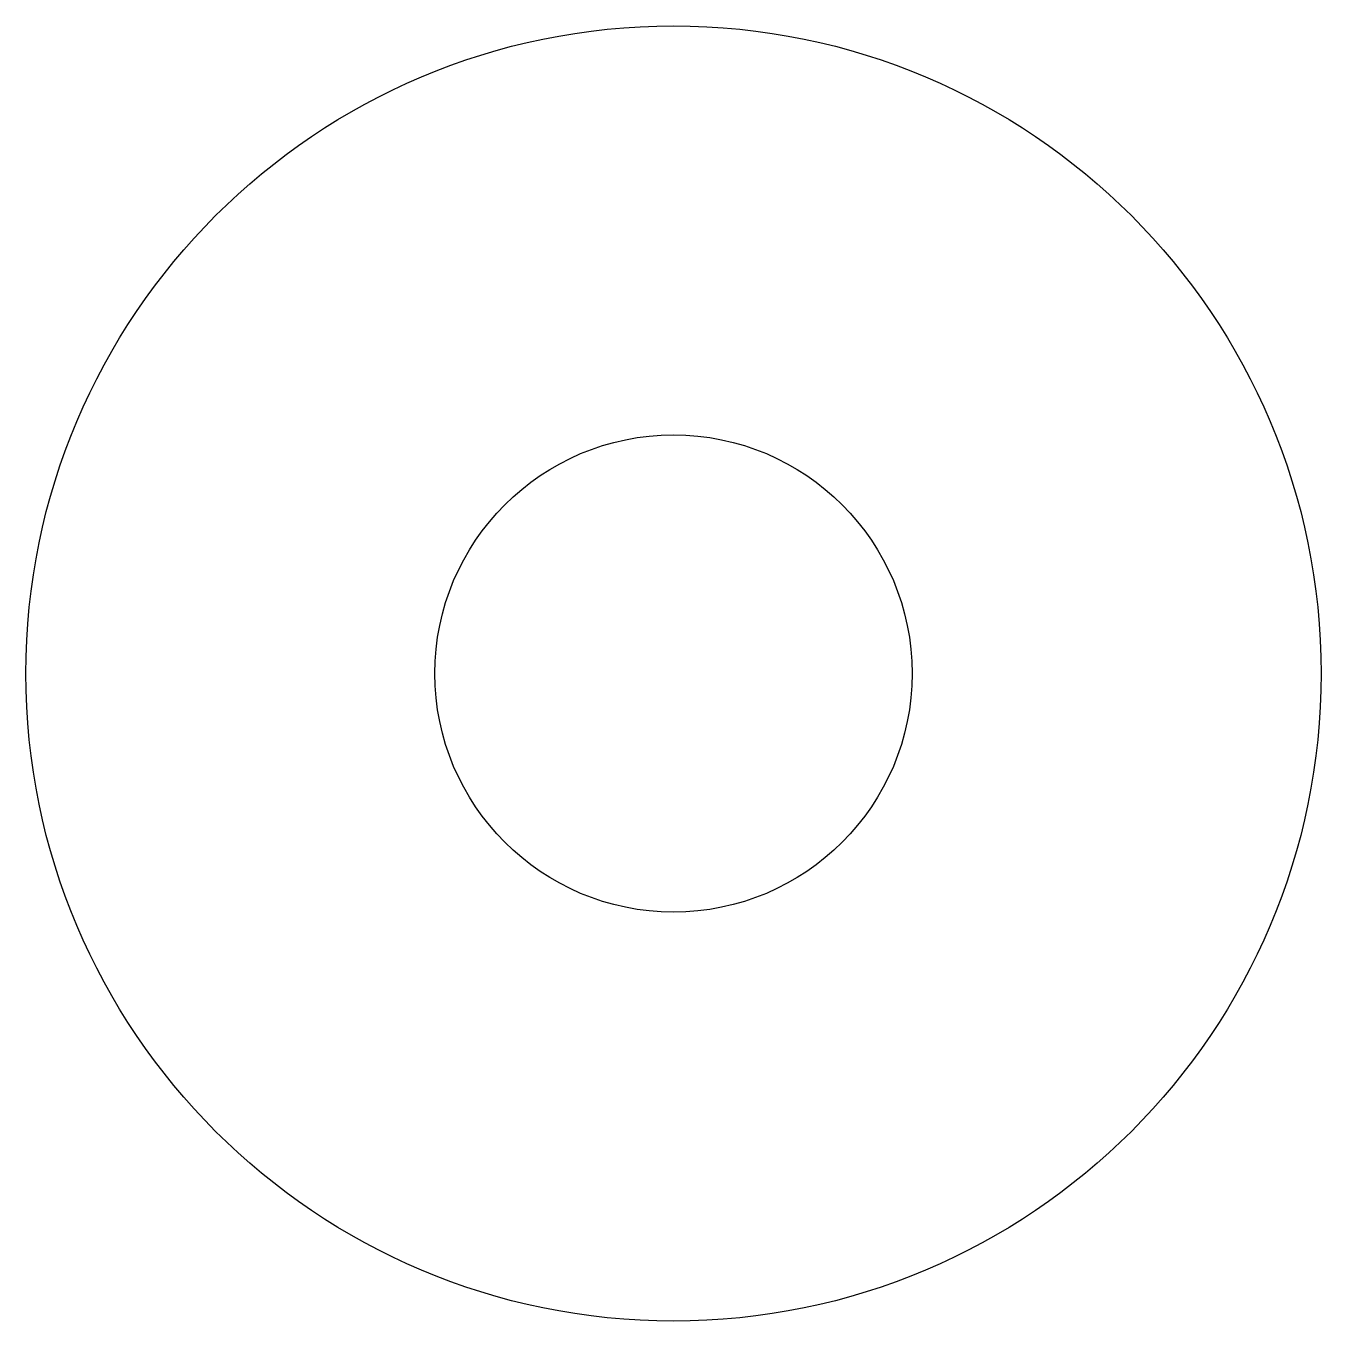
# Model space of a CAD drawing. Extents: x -4.75 to 4.75, y -4.75 to 4.75.
import ezdxf

# ---------------------------------------------------------------- set-up
doc = ezdxf.new("R2010")
doc.units = 0
doc.header["$MEASUREMENT"] = 0
doc.layers.add('VISIBLE', color=7, linetype='CONTINUOUS')

msp = doc.modelspace()

# ---------------------------------------------------------------- linework, layer by layer
at = {"layer": 'VISIBLE'}
for radius in [4.75, 1.75]:
    msp.add_circle((0, 0), radius, dxfattribs=at)

doc.saveas('drawing.dxf')
